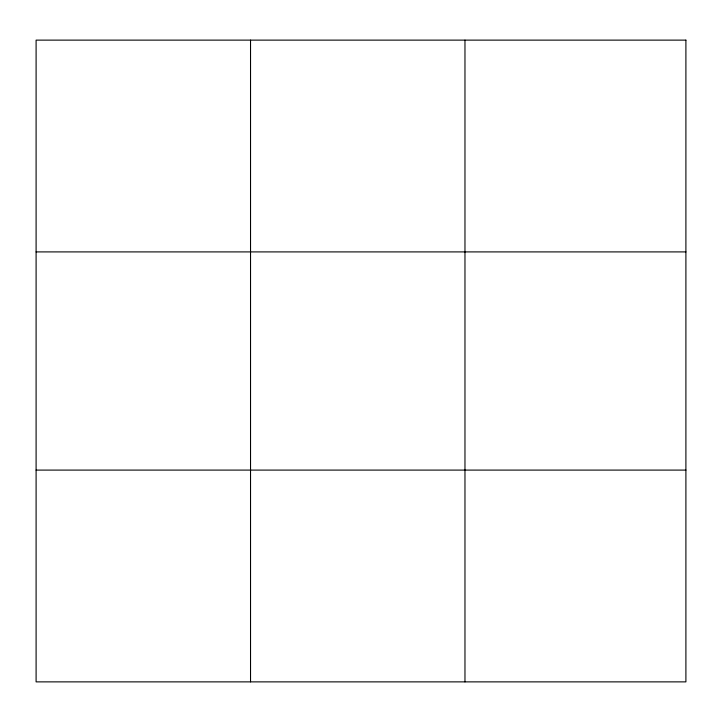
<?xml version="1.0" encoding="UTF-8"?>
<svg xmlns="http://www.w3.org/2000/svg" width="722" height="722" viewBox="0 0 722 722"><rect width="100%" height="100%" fill="white"/><g stroke="black" fill="none" stroke-linecap="round" stroke-linejoin="round"><path stroke-width="1.08" d="M250.534 681.875L250.534 40.125M464.968 681.875L464.968 40.125M36.1 251.906L685.9 251.906M36.1 470.094L685.9 470.094M685.9 40.125L685.9 681.875L36.1 681.875L36.1 40.125L685.9 40.125"/></g></svg>
